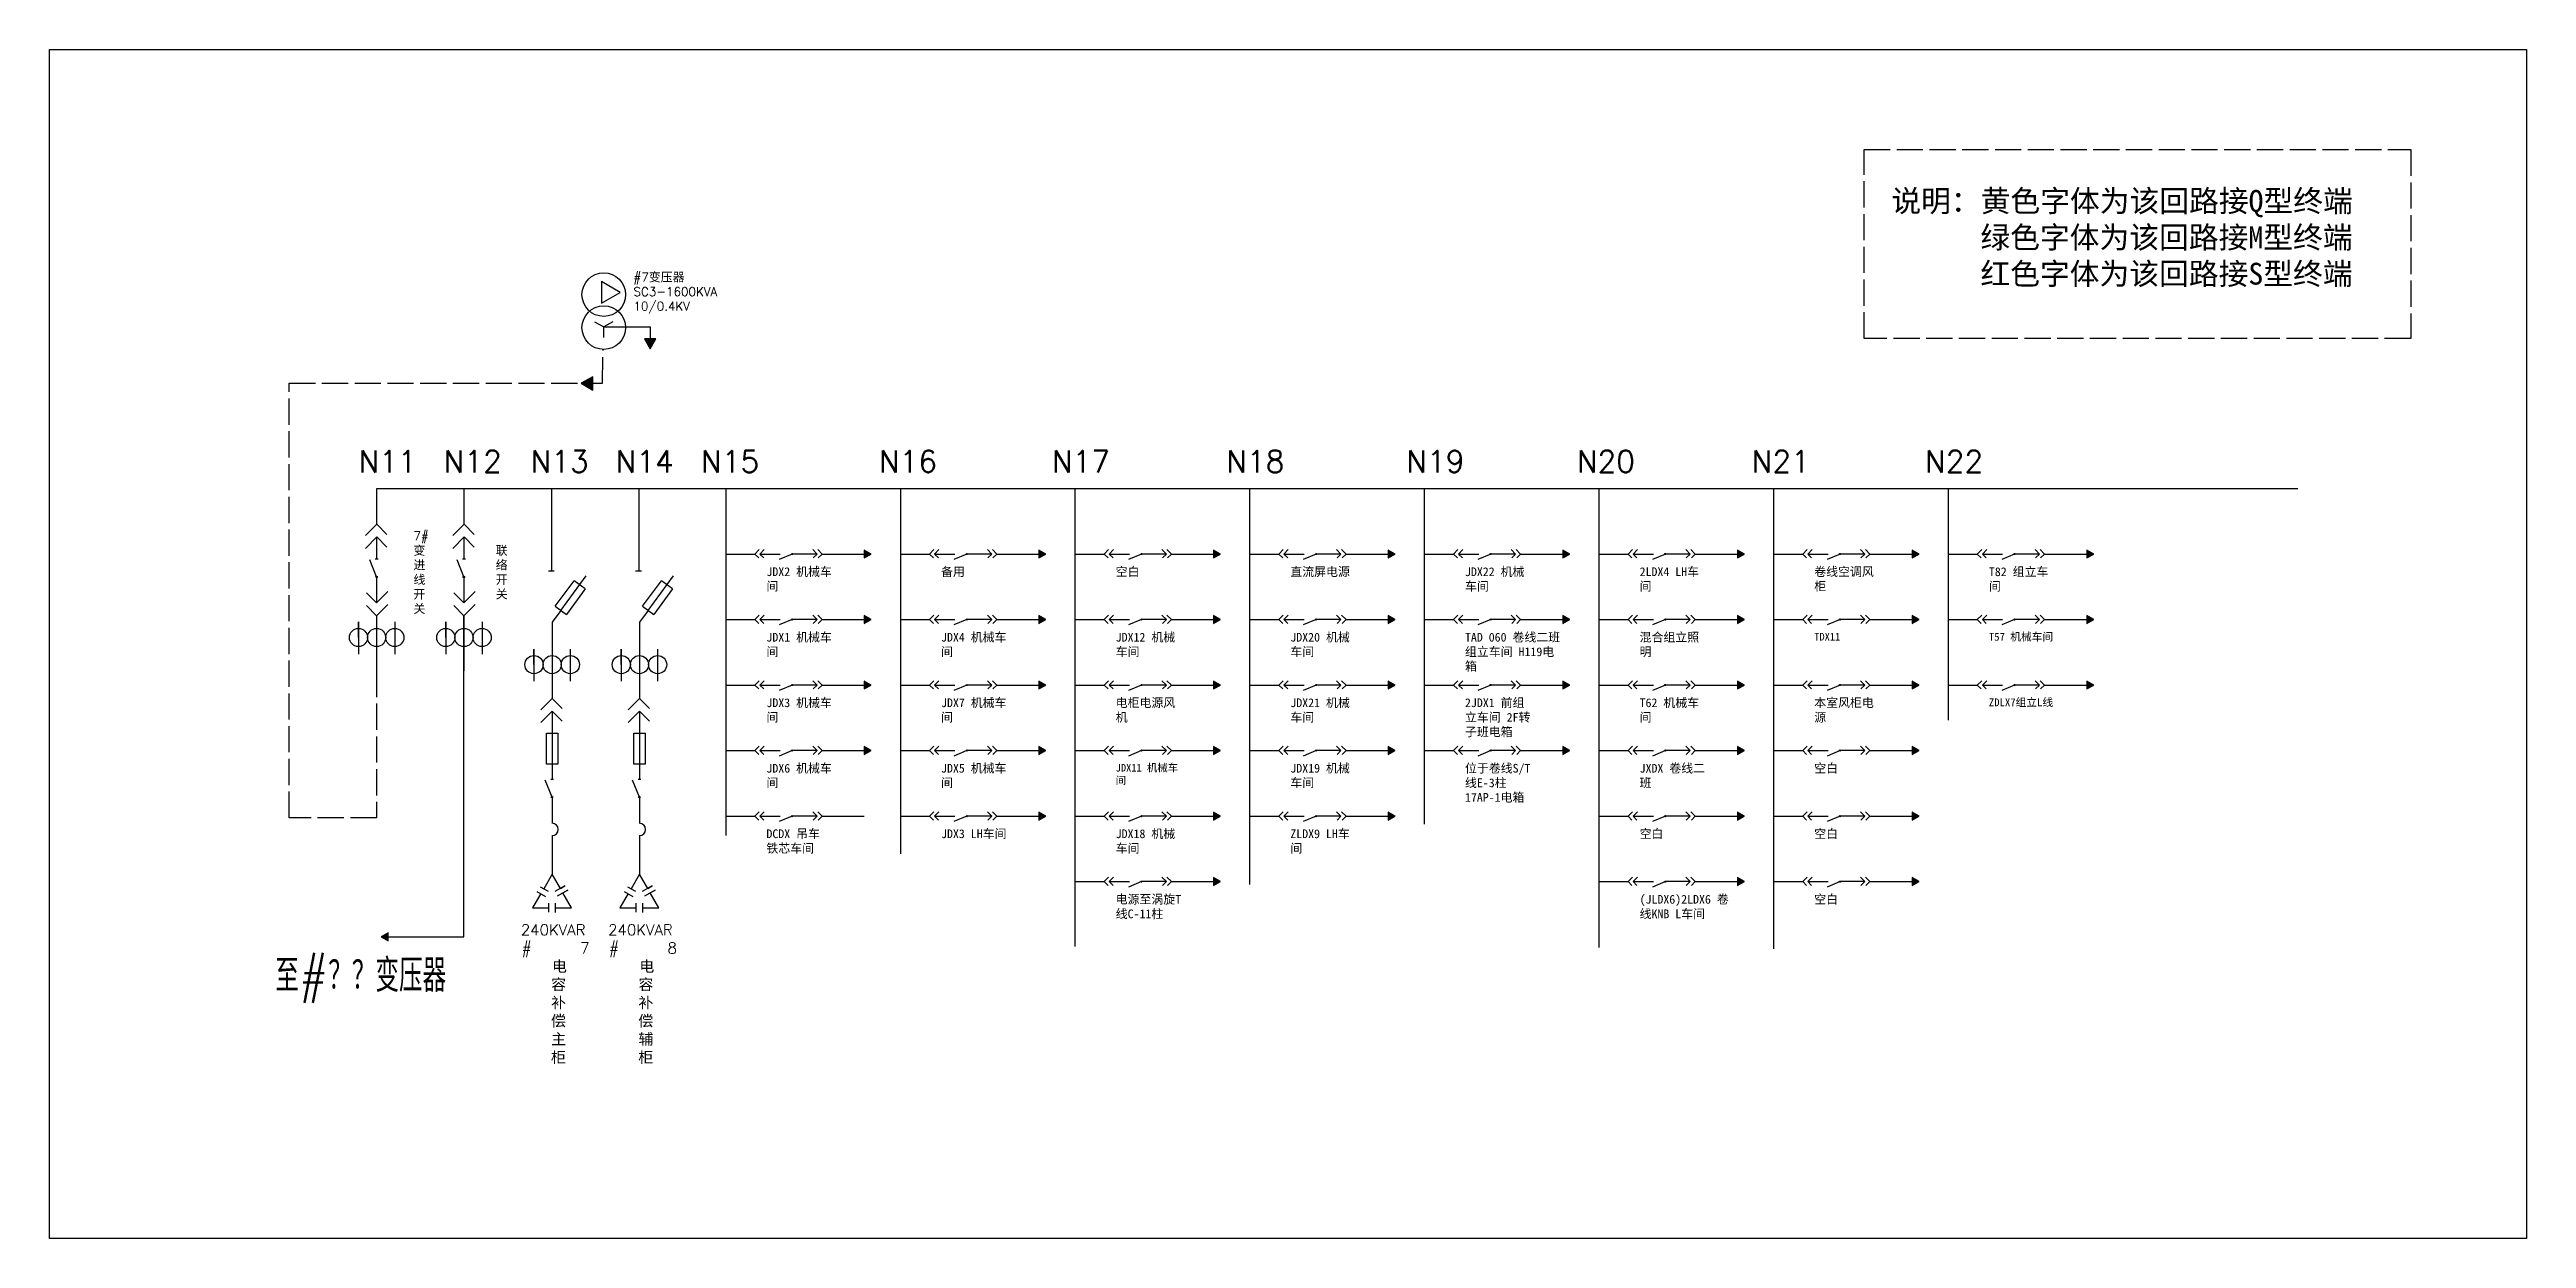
# Model space of a CAD drawing. Header units: millimetres. Extents: x 1082 to 2216, y 570 to 1114.
import ezdxf

# ---------------------------------------------------------------- set-up
doc = ezdxf.new("R2010")
doc.units = ezdxf.units.MM
doc.linetypes.add('ACAD_ISO02W100', pattern=[15, 12, -3])
doc.layers.add('图层1', color=7, linetype='ACAD_ISO02W100')
doc.styles.get("Standard").update_dxf_attribs({"font": 'txt', "bigfont": 'gbcbig.shx'})

# ---------------------------------------------------------------- blocks, each defined once
blk = doc.blocks.new('111')
for p, q in [((896.2, 1426.6), (896.2, 1443.7)), ((896.2, 1443.7), (896.2, 1408.2)), ((936.2, 1443.7), (936.2, 1408.2))]:
    blk.add_line(p, q)
for centre in [(896.2, 1426.6), (916.2, 1426.6), (936.2, 1426.6)]:
    blk.add_circle(centre, 10)

msp = doc.modelspace()

# ---------------------------------------------------------------- hatches: boundary and pattern name
h = msp.add_hatch(color=256)
h.dxf.hatch_style = 1
h.paths.add_polyline_path([(1354.4, 981.9), (1357, 977.4), (1359.6, 981.9)])
h = msp.add_hatch(color=256)
h.dxf.hatch_style = 1
h.paths.add_polyline_path([(1455, 885.2), (1455, 881.6), (1458.2, 883.4)])
h = msp.add_hatch(color=256)
h.dxf.hatch_style = 1
h.paths.add_polyline_path([(1535, 885.2), (1535, 881.6), (1538.2, 883.4)])
h = msp.add_hatch(color=256)
h.dxf.hatch_style = 1
h.paths.add_polyline_path([(1615, 885.2), (1615, 881.6), (1618.2, 883.4)])
h = msp.add_hatch(color=256)
h.dxf.hatch_style = 1
h.paths.add_polyline_path([(1695, 885.2), (1695, 881.6), (1698.2, 883.4)])
h = msp.add_hatch(color=256)
h.dxf.hatch_style = 1
h.paths.add_polyline_path([(1775, 885.2), (1775, 881.6), (1778.2, 883.4)])
h = msp.add_hatch(color=256)
h.dxf.hatch_style = 1
h.paths.add_polyline_path([(1855, 885.2), (1855, 881.6), (1858.2, 883.4)])
h = msp.add_hatch(color=256)
h.dxf.hatch_style = 1
h.paths.add_polyline_path([(1935, 885.2), (1935, 881.6), (1938.2, 883.4)])
h = msp.add_hatch(color=256)
h.dxf.hatch_style = 1
h.paths.add_polyline_path([(2015, 885.2), (2015, 881.6), (2018.2, 883.4)])
h = msp.add_hatch(color=256)
h.dxf.hatch_style = 1
h.paths.add_polyline_path([(1455, 855.2), (1455, 851.6), (1458.2, 853.4)])
h = msp.add_hatch(color=256)
h.dxf.hatch_style = 1
h.paths.add_polyline_path([(1535, 855.2), (1535, 851.6), (1538.2, 853.4)])
h = msp.add_hatch(color=256)
h.dxf.hatch_style = 1
h.paths.add_polyline_path([(1615, 855.2), (1615, 851.6), (1618.2, 853.4)])
h = msp.add_hatch(color=256)
h.dxf.hatch_style = 1
h.paths.add_polyline_path([(1695, 855.2), (1695, 851.6), (1698.2, 853.4)])
h = msp.add_hatch(color=256)
h.dxf.hatch_style = 1
h.paths.add_polyline_path([(1775, 855.2), (1775, 851.6), (1778.2, 853.4)])
h = msp.add_hatch(color=256)
h.dxf.hatch_style = 1
h.paths.add_polyline_path([(1855, 855.2), (1855, 851.6), (1858.2, 853.4)])
h = msp.add_hatch(color=256)
h.dxf.hatch_style = 1
h.paths.add_polyline_path([(1935, 855.2), (1935, 851.6), (1938.2, 853.4)])
h = msp.add_hatch(color=256)
h.dxf.hatch_style = 1
h.paths.add_polyline_path([(2015, 855.2), (2015, 851.6), (2018.2, 853.4)])
h = msp.add_hatch(color=256)
h.dxf.hatch_style = 1
h.paths.add_polyline_path([(1455, 825.2), (1455, 821.6), (1458.2, 823.4)])
h = msp.add_hatch(color=256)
h.dxf.hatch_style = 1
h.paths.add_polyline_path([(1535, 825.2), (1535, 821.6), (1538.2, 823.4)])
h = msp.add_hatch(color=256)
h.dxf.hatch_style = 1
h.paths.add_polyline_path([(1615, 825.2), (1615, 821.6), (1618.2, 823.4)])
h = msp.add_hatch(color=256)
h.dxf.hatch_style = 1
h.paths.add_polyline_path([(1695, 825.2), (1695, 821.6), (1698.2, 823.4)])
h = msp.add_hatch(color=256)
h.dxf.hatch_style = 1
h.paths.add_polyline_path([(1775, 825.2), (1775, 821.6), (1778.2, 823.4)])
h = msp.add_hatch(color=256)
h.dxf.hatch_style = 1
h.paths.add_polyline_path([(1855, 825.2), (1855, 821.6), (1858.2, 823.4)])
h = msp.add_hatch(color=256)
h.dxf.hatch_style = 1
h.paths.add_polyline_path([(1935, 825.2), (1935, 821.6), (1938.2, 823.4)])
h = msp.add_hatch(color=256)
h.dxf.hatch_style = 1
h.paths.add_polyline_path([(2015, 825.2), (2015, 821.6), (2018.2, 823.4)])
h = msp.add_hatch(color=256)
h.dxf.hatch_style = 1
h.paths.add_polyline_path([(1455, 795.2), (1455, 791.6), (1458.2, 793.4)])
h = msp.add_hatch(color=256)
h.dxf.hatch_style = 1
h.paths.add_polyline_path([(1535, 795.2), (1535, 791.6), (1538.2, 793.4)])
h = msp.add_hatch(color=256)
h.dxf.hatch_style = 1
h.paths.add_polyline_path([(1615, 795.2), (1615, 791.6), (1618.2, 793.4)])
h = msp.add_hatch(color=256)
h.dxf.hatch_style = 1
h.paths.add_polyline_path([(1695, 795.2), (1695, 791.6), (1698.2, 793.4)])
h = msp.add_hatch(color=256)
h.dxf.hatch_style = 1
h.paths.add_polyline_path([(1775, 795.2), (1775, 791.6), (1778.2, 793.4)])
h = msp.add_hatch(color=256)
h.dxf.hatch_style = 1
h.paths.add_polyline_path([(1855, 795.2), (1855, 791.6), (1858.2, 793.4)])
h = msp.add_hatch(color=256)
h.dxf.hatch_style = 1
h.paths.add_polyline_path([(1935, 795.2), (1935, 791.6), (1938.2, 793.4)])
h = msp.add_hatch(color=256)
h.dxf.hatch_style = 1
h.paths.add_polyline_path([(1535, 765.2), (1535, 761.6), (1538.2, 763.4)])
h = msp.add_hatch(color=256)
h.dxf.hatch_style = 1
h.paths.add_polyline_path([(1615, 765.2), (1615, 761.6), (1618.2, 763.4)])
h = msp.add_hatch(color=256)
h.dxf.hatch_style = 1
h.paths.add_polyline_path([(1695, 765.2), (1695, 761.6), (1698.2, 763.4)])
h = msp.add_hatch(color=256)
h.dxf.hatch_style = 1
h.paths.add_polyline_path([(1855, 765.2), (1855, 761.6), (1858.2, 763.4)])
h = msp.add_hatch(color=256)
h.dxf.hatch_style = 1
h.paths.add_polyline_path([(1935, 765.2), (1935, 761.6), (1938.2, 763.4)])
h = msp.add_hatch(color=256)
h.dxf.hatch_style = 1
h.paths.add_polyline_path([(1615, 735.2), (1615, 731.6), (1618.2, 733.4)])
h = msp.add_hatch(color=256)
h.dxf.hatch_style = 1
h.paths.add_polyline_path([(1855, 735.2), (1855, 731.6), (1858.2, 733.4)])
h = msp.add_hatch(color=256)
h.dxf.hatch_style = 1
h.paths.add_polyline_path([(1935, 735.2), (1935, 731.6), (1938.2, 733.4)])
h = msp.add_hatch(color=256)
h.dxf.hatch_style = 1
h.paths.add_polyline_path([(1236.9, 710), (1233.7, 708.1), (1236.9, 706.3)])
at = {"layer": '图层1'}
h = msp.add_hatch(color=256, dxfattribs=at)
h.dxf.hatch_style = 1
h.paths.add_polyline_path([(1330.7, 964.6), (1325.4, 961.6), (1330.7, 961.6)])
h.paths.add_polyline_path([(1330.7, 961.6), (1325.4, 961.6), (1330.7, 958.5)])

# ---------------------------------------------------------------- linework, layer by layer
for p, q in [((1331.4, 989.8), (1335.7, 987.4)), ((1339.9, 989.8), (1335.7, 987.4)), ((1335.7, 982.5), (1335.7, 987.4)), ((1335.7, 987.4), (1357, 987.4)), ((1357, 987.4), (1357, 981.9)), ((1231.7, 897.1), (1231.7, 913.4)), ((1231.7, 913.4), (2111.7, 913.4)), ((1271.7, 897.1), (1271.7, 913.4)), ((1311.7, 913.4), (1311.7, 875.7)), ((1351.7, 913.4), (1351.7, 875.7)), ((1391.7, 754.5), (1391.7, 913.4)), ((1471.7, 746.1), (1471.7, 913.4)), ((1551.7, 703.7), (1551.7, 913.4)), ((1631.7, 732), (1631.7, 913.4)), ((1711.7, 759.7), (1711.7, 913.4)), ((1791.7, 703.2), (1791.7, 913.4)), ((1871.7, 702.6), (1871.7, 913.4)), ((1951.7, 807.3), (1951.7, 913.4)), ((1231.7, 881.2), (1231.7, 891.2)), ((1271.7, 881.2), (1271.7, 891.2)), ((1231.6, 872.9), (1228.5, 880.7)), ((1231, 881.2), (1232.3, 881.2)), ((1271.6, 872.9), (1268.5, 880.7)), ((1271, 881.2), (1272.3, 881.2)), ((1310.3, 875.7), (1313, 875.7)), ((1350.3, 875.7), (1353, 875.7)), ((1391.7, 883.4), (1404.9, 883.4)), ((1407.2, 883.4), (1416.5, 883.4)), ((1422, 883.4), (1416.1, 880.9)), ((1433.4, 883.4), (1422, 883.4)), ((1435.7, 883.4), (1455, 883.4)), ((1471.7, 883.4), (1484.9, 883.4)), ((1487.2, 883.4), (1496.5, 883.4)), ((1502, 883.4), (1496.1, 880.9)), ((1513.4, 883.4), (1502, 883.4)), ((1515.7, 883.4), (1535, 883.4)), ((1551.7, 883.4), (1564.9, 883.4)), ((1567.2, 883.4), (1576.5, 883.4)), ((1582, 883.4), (1576.1, 880.9)), ((1593.4, 883.4), (1582, 883.4)), ((1595.7, 883.4), (1615, 883.4)), ((1631.7, 883.4), (1644.9, 883.4)), ((1647.2, 883.4), (1656.5, 883.4)), ((1662, 883.4), (1656.1, 880.9)), ((1673.4, 883.4), (1662, 883.4)), ((1675.7, 883.4), (1695, 883.4)), ((1711.7, 883.4), (1724.9, 883.4)), ((1727.2, 883.4), (1736.5, 883.4)), ((1742, 883.4), (1736.1, 880.9)), ((1753.4, 883.4), (1742, 883.4)), ((1755.7, 883.4), (1775, 883.4)), ((1791.7, 883.4), (1804.9, 883.4)), ((1807.2, 883.4), (1816.5, 883.4)), ((1822, 883.4), (1816.1, 880.9)), ((1833.4, 883.4), (1822, 883.4)), ((1835.7, 883.4), (1855, 883.4)), ((1871.7, 883.4), (1884.9, 883.4)), ((1887.2, 883.4), (1896.5, 883.4)), ((1902, 883.4), (1896.1, 880.9)), ((1913.4, 883.4), (1902, 883.4)), ((1915.7, 883.4), (1935, 883.4)), ((1951.7, 883.4), (1964.9, 883.4)), ((1967.2, 883.4), (1976.5, 883.4)), ((1982, 883.4), (1976.1, 880.9)), ((1993.4, 883.4), (1982, 883.4)), ((1995.7, 883.4), (2015, 883.4)), ((1231.6, 872.9), (1231.6, 861)), ((1271.6, 872.9), (1271.6, 861)), ((1313.5, 859.5), (1322.1, 871.1)), ((1316, 857.6), (1327.7, 873.4)), ((1327.2, 867.4), (1318.6, 855.7)), ((1327.2, 867.4), (1322.1, 871.1)), ((1353.5, 859.5), (1362.1, 871.1)), ((1356, 857.6), (1367.7, 873.4)), ((1367.2, 867.4), (1358.6, 855.7)), ((1367.2, 867.4), (1362.1, 871.1)), ((1231.6, 855.1), (1231.6, 829.9)), ((1271.6, 855.1), (1271.6, 829.9)), ((1271.6, 708.1), (1271.6, 855.1)), ((1316, 857.6), (1312, 852.2)), ((1312, 852.2), (1312, 817.3)), ((1313.5, 859.5), (1318.6, 855.7)), ((1356, 857.6), (1352, 852.2)), ((1352, 852.2), (1352, 817.3)), ((1353.5, 859.5), (1358.6, 855.7)), ((1391.7, 853.4), (1404.9, 853.4)), ((1407.2, 853.4), (1416.5, 853.4)), ((1422, 853.4), (1416.1, 850.9)), ((1433.4, 853.4), (1422, 853.4)), ((1435.7, 853.4), (1455, 853.4)), ((1471.7, 853.4), (1484.9, 853.4)), ((1487.2, 853.4), (1496.5, 853.4)), ((1502, 853.4), (1496.1, 850.9)), ((1513.4, 853.4), (1502, 853.4)), ((1515.7, 853.4), (1535, 853.4)), ((1551.7, 853.4), (1564.9, 853.4)), ((1567.2, 853.4), (1576.5, 853.4)), ((1582, 853.4), (1576.1, 850.9)), ((1593.4, 853.4), (1582, 853.4)), ((1595.7, 853.4), (1615, 853.4)), ((1631.7, 853.4), (1644.9, 853.4)), ((1647.2, 853.4), (1656.5, 853.4)), ((1662, 853.4), (1656.1, 850.9)), ((1673.4, 853.4), (1662, 853.4)), ((1675.7, 853.4), (1695, 853.4)), ((1711.7, 853.4), (1724.9, 853.4)), ((1727.2, 853.4), (1736.5, 853.4)), ((1742, 853.4), (1736.1, 850.9)), ((1753.4, 853.4), (1742, 853.4)), ((1755.7, 853.4), (1775, 853.4)), ((1791.7, 853.4), (1804.9, 853.4)), ((1807.2, 853.4), (1816.5, 853.4)), ((1822, 853.4), (1816.1, 850.9)), ((1833.4, 853.4), (1822, 853.4)), ((1835.7, 853.4), (1855, 853.4)), ((1871.7, 853.4), (1884.9, 853.4)), ((1887.2, 853.4), (1896.5, 853.4)), ((1902, 853.4), (1896.1, 850.9)), ((1913.4, 853.4), (1902, 853.4)), ((1915.7, 853.4), (1935, 853.4)), ((1951.7, 853.4), (1964.9, 853.4)), ((1967.2, 853.4), (1976.5, 853.4)), ((1982, 853.4), (1976.1, 850.9)), ((1993.4, 853.4), (1982, 853.4)), ((1995.7, 853.4), (2015, 853.4)), ((1391.7, 823.4), (1404.9, 823.4)), ((1407.2, 823.4), (1416.5, 823.4)), ((1422, 823.4), (1416.1, 820.9)), ((1433.4, 823.4), (1422, 823.4)), ((1435.7, 823.4), (1455, 823.4)), ((1471.7, 823.4), (1484.9, 823.4)), ((1487.2, 823.4), (1496.5, 823.4)), ((1502, 823.4), (1496.1, 820.9)), ((1513.4, 823.4), (1502, 823.4)), ((1515.7, 823.4), (1535, 823.4)), ((1551.7, 823.4), (1564.9, 823.4)), ((1567.2, 823.4), (1576.5, 823.4)), ((1582, 823.4), (1576.1, 820.9)), ((1593.4, 823.4), (1582, 823.4)), ((1595.7, 823.4), (1615, 823.4)), ((1631.7, 823.4), (1644.9, 823.4)), ((1647.2, 823.4), (1656.5, 823.4)), ((1662, 823.4), (1656.1, 820.9)), ((1673.4, 823.4), (1662, 823.4)), ((1675.7, 823.4), (1695, 823.4)), ((1711.7, 823.4), (1724.9, 823.4)), ((1727.2, 823.4), (1736.5, 823.4)), ((1742, 823.4), (1736.1, 820.9)), ((1753.4, 823.4), (1742, 823.4)), ((1755.7, 823.4), (1775, 823.4)), ((1791.7, 823.4), (1804.9, 823.4)), ((1807.2, 823.4), (1816.5, 823.4)), ((1822, 823.4), (1816.1, 820.9)), ((1833.4, 823.4), (1822, 823.4)), ((1835.7, 823.4), (1855, 823.4)), ((1871.7, 823.4), (1884.9, 823.4)), ((1887.2, 823.4), (1896.5, 823.4)), ((1902, 823.4), (1896.1, 820.9)), ((1913.4, 823.4), (1902, 823.4)), ((1915.7, 823.4), (1935, 823.4)), ((1951.7, 823.4), (1964.9, 823.4)), ((1967.2, 823.4), (1976.5, 823.4)), ((1982, 823.4), (1976.1, 820.9)), ((1993.4, 823.4), (1982, 823.4)), ((1995.7, 823.4), (2015, 823.4)), ((1312, 811.4), (1312, 780.3)), ((1352, 811.4), (1352, 780.3)), ((1309.4, 801.4), (1314.6, 801.4)), ((1309.4, 787.1), (1309.4, 801.4)), ((1314.6, 801.4), (1314.6, 787.1)), ((1349.4, 801.4), (1354.6, 801.4)), ((1349.4, 787.1), (1349.4, 801.4)), ((1354.6, 801.4), (1354.6, 787.1)), ((1314.6, 787.1), (1309.4, 787.1)), ((1354.6, 787.1), (1349.4, 787.1)), ((1391.7, 793.4), (1404.9, 793.4)), ((1407.2, 793.4), (1416.5, 793.4)), ((1422, 793.4), (1416.1, 790.9)), ((1433.4, 793.4), (1422, 793.4)), ((1435.7, 793.4), (1455, 793.4)), ((1471.7, 793.4), (1484.9, 793.4)), ((1487.2, 793.4), (1496.5, 793.4)), ((1502, 793.4), (1496.1, 790.9)), ((1513.4, 793.4), (1502, 793.4)), ((1515.7, 793.4), (1535, 793.4)), ((1551.7, 793.4), (1564.9, 793.4)), ((1567.2, 793.4), (1576.5, 793.4)), ((1582, 793.4), (1576.1, 790.9)), ((1593.4, 793.4), (1582, 793.4)), ((1595.7, 793.4), (1615, 793.4)), ((1631.7, 793.4), (1644.9, 793.4)), ((1647.2, 793.4), (1656.5, 793.4)), ((1662, 793.4), (1656.1, 790.9)), ((1673.4, 793.4), (1662, 793.4)), ((1675.7, 793.4), (1695, 793.4)), ((1711.7, 793.4), (1724.9, 793.4)), ((1727.2, 793.4), (1736.5, 793.4)), ((1742, 793.4), (1736.1, 790.9)), ((1753.4, 793.4), (1742, 793.4)), ((1755.7, 793.4), (1775, 793.4)), ((1791.7, 793.4), (1804.9, 793.4)), ((1807.2, 793.4), (1816.5, 793.4)), ((1822, 793.4), (1816.1, 790.9)), ((1833.4, 793.4), (1822, 793.4)), ((1835.7, 793.4), (1855, 793.4)), ((1871.7, 793.4), (1884.9, 793.4)), ((1887.2, 793.4), (1896.5, 793.4)), ((1902, 793.4), (1896.1, 790.9)), ((1913.4, 793.4), (1902, 793.4)), ((1915.7, 793.4), (1935, 793.4)), ((1312, 772.1), (1308.8, 779.9)), ((1311.4, 780.3), (1312.7, 780.3)), ((1312, 772.1), (1312, 760.2)), ((1352, 772.1), (1348.8, 779.9)), ((1351.4, 780.3), (1352.7, 780.3)), ((1352, 772.1), (1352, 760.2)), ((1391.7, 763.4), (1404.9, 763.4)), ((1407.2, 763.4), (1416.5, 763.4)), ((1422, 763.4), (1416.1, 760.9)), ((1433.4, 763.4), (1422, 763.4)), ((1435.7, 763.4), (1455, 763.4)), ((1471.7, 763.4), (1484.9, 763.4)), ((1487.2, 763.4), (1496.5, 763.4)), ((1502, 763.4), (1496.1, 760.9)), ((1513.4, 763.4), (1502, 763.4)), ((1515.7, 763.4), (1535, 763.4)), ((1551.7, 763.4), (1564.9, 763.4)), ((1567.2, 763.4), (1576.5, 763.4)), ((1582, 763.4), (1576.1, 760.9)), ((1593.4, 763.4), (1582, 763.4)), ((1595.7, 763.4), (1615, 763.4)), ((1631.7, 763.4), (1644.9, 763.4)), ((1647.2, 763.4), (1656.5, 763.4)), ((1662, 763.4), (1656.1, 760.9)), ((1673.4, 763.4), (1662, 763.4)), ((1675.7, 763.4), (1695, 763.4)), ((1791.7, 763.4), (1804.9, 763.4)), ((1807.2, 763.4), (1816.5, 763.4)), ((1822, 763.4), (1816.1, 760.9)), ((1833.4, 763.4), (1822, 763.4)), ((1835.7, 763.4), (1855, 763.4)), ((1871.7, 763.4), (1884.9, 763.4)), ((1887.2, 763.4), (1896.5, 763.4)), ((1902, 763.4), (1896.1, 760.9)), ((1913.4, 763.4), (1902, 763.4)), ((1915.7, 763.4), (1935, 763.4)), ((1312, 754.5), (1312, 736.8)), ((1352, 754.5), (1352, 736.8)), ((1305.1, 728.9), (1309, 726.6)), ((1306.6, 731), (1310.2, 729)), ((1317.9, 731.5), (1313.3, 728.9)), ((1319.2, 729.5), (1314.4, 726.7)), ((1315.8, 730.3), (1317.9, 731.5)), ((1317, 728.2), (1319.2, 729.5)), ((1345.1, 728.9), (1349, 726.6)), ((1346.6, 731), (1350.2, 729)), ((1357.9, 731.5), (1353.3, 728.9)), ((1359.2, 729.5), (1354.4, 726.7)), ((1355.8, 730.3), (1357.9, 731.5)), ((1357, 728.2), (1359.2, 729.5)), ((1551.7, 733.4), (1564.9, 733.4)), ((1567.2, 733.4), (1576.5, 733.4)), ((1582, 733.4), (1576.1, 730.9)), ((1593.4, 733.4), (1582, 733.4)), ((1595.7, 733.4), (1615, 733.4)), ((1791.7, 733.4), (1804.9, 733.4)), ((1807.2, 733.4), (1816.5, 733.4)), ((1822, 733.4), (1816.1, 730.9)), ((1833.4, 733.4), (1822, 733.4)), ((1835.7, 733.4), (1855, 733.4)), ((1871.7, 733.4), (1884.9, 733.4)), ((1887.2, 733.4), (1896.5, 733.4)), ((1902, 733.4), (1896.1, 730.9)), ((1913.4, 733.4), (1902, 733.4)), ((1915.7, 733.4), (1935, 733.4)), ((1310.4, 723.5), (1310.4, 719.4)), ((1313.4, 723.5), (1313.4, 719.3)), ((1350.4, 723.5), (1350.4, 719.4)), ((1353.4, 723.5), (1353.4, 719.3)), ((1236.9, 708.1), (1271.6, 708.1))]:
    msp.add_line(p, q)
at = {"color": 3}
msp.add_lwpolyline([(1081.8, 1114.4), (2216.5, 1114.4), (2216.5, 570), (1081.8, 570)], close=True, dxfattribs=at)
at = {"color": 6, "linetype": 'ACAD_ISO02W100'}
msp.add_lwpolyline([(1913, 1068.6), (2163.5, 1068.6), (2163.5, 982.1), (1913, 982.1)], close=True, dxfattribs=at)
for points in [[(1343.2, 1003.2), (1334.7, 1008.2), (1334.7, 998.3)], [(1357, 977.4), (1359.6, 981.9), (1354.4, 981.9)], [(1458.2, 883.4), (1455, 885.2), (1455, 881.6)], [(1538.2, 883.4), (1535, 885.2), (1535, 881.6)], [(1618.2, 883.4), (1615, 885.2), (1615, 881.6)], [(1698.2, 883.4), (1695, 885.2), (1695, 881.6)], [(1778.2, 883.4), (1775, 885.2), (1775, 881.6)], [(1858.2, 883.4), (1855, 885.2), (1855, 881.6)], [(1938.2, 883.4), (1935, 885.2), (1935, 881.6)], [(2018.2, 883.4), (2015, 885.2), (2015, 881.6)], [(1458.2, 853.4), (1455, 855.2), (1455, 851.6)], [(1538.2, 853.4), (1535, 855.2), (1535, 851.6)], [(1618.2, 853.4), (1615, 855.2), (1615, 851.6)], [(1698.2, 853.4), (1695, 855.2), (1695, 851.6)], [(1778.2, 853.4), (1775, 855.2), (1775, 851.6)], [(1858.2, 853.4), (1855, 855.2), (1855, 851.6)], [(1938.2, 853.4), (1935, 855.2), (1935, 851.6)], [(2018.2, 853.4), (2015, 855.2), (2015, 851.6)], [(1458.2, 823.4), (1455, 825.2), (1455, 821.6)], [(1538.2, 823.4), (1535, 825.2), (1535, 821.6)], [(1618.2, 823.4), (1615, 825.2), (1615, 821.6)], [(1698.2, 823.4), (1695, 825.2), (1695, 821.6)], [(1778.2, 823.4), (1775, 825.2), (1775, 821.6)], [(1858.2, 823.4), (1855, 825.2), (1855, 821.6)], [(1938.2, 823.4), (1935, 825.2), (1935, 821.6)], [(2018.2, 823.4), (2015, 825.2), (2015, 821.6)], [(1458.2, 793.4), (1455, 795.2), (1455, 791.6)], [(1538.2, 793.4), (1535, 795.2), (1535, 791.6)], [(1618.2, 793.4), (1615, 795.2), (1615, 791.6)], [(1698.2, 793.4), (1695, 795.2), (1695, 791.6)], [(1778.2, 793.4), (1775, 795.2), (1775, 791.6)], [(1858.2, 793.4), (1855, 795.2), (1855, 791.6)], [(1938.2, 793.4), (1935, 795.2), (1935, 791.6)], [(1538.2, 763.4), (1535, 765.2), (1535, 761.6)], [(1618.2, 763.4), (1615, 765.2), (1615, 761.6)], [(1698.2, 763.4), (1695, 765.2), (1695, 761.6)], [(1858.2, 763.4), (1855, 765.2), (1855, 761.6)], [(1938.2, 763.4), (1935, 765.2), (1935, 761.6)], [(1618.2, 733.4), (1615, 735.2), (1615, 731.6)], [(1858.2, 733.4), (1855, 735.2), (1855, 731.6)], [(1938.2, 733.4), (1935, 735.2), (1935, 731.6)], [(1233.7, 708.1), (1236.9, 706.3), (1236.9, 710)]]:
    msp.add_lwpolyline(points, close=True)
for points in [[(1236.3, 892.4), (1231.7, 897.1), (1226.5, 891.9)], [(1276.3, 892.4), (1271.7, 897.1), (1266.5, 891.9)], [(1231.7, 891.2), (1226.5, 886)], [(1236.3, 886.6), (1231.7, 891.2)], [(1271.7, 891.2), (1266.5, 886)], [(1276.3, 886.6), (1271.7, 891.2)], [(1406.9, 885.4), (1404.9, 883.4), (1406.7, 881.6)], [(1409.2, 885.4), (1407.2, 883.4), (1409, 881.6)], [(1433.4, 883.4), (1431.4, 885.4)], [(1433.9, 881.6), (1435.7, 883.4), (1433.7, 885.4)], [(1486.9, 885.4), (1484.9, 883.4), (1486.7, 881.6)], [(1489.2, 885.4), (1487.2, 883.4), (1489, 881.6)], [(1513.4, 883.4), (1511.4, 885.4)], [(1513.9, 881.6), (1515.7, 883.4), (1513.7, 885.4)], [(1566.9, 885.4), (1564.9, 883.4), (1566.7, 881.6)], [(1569.2, 885.4), (1567.2, 883.4), (1569, 881.6)], [(1593.4, 883.4), (1591.4, 885.4)], [(1593.9, 881.6), (1595.7, 883.4), (1593.7, 885.4)], [(1646.9, 885.4), (1644.9, 883.4), (1646.7, 881.6)], [(1649.2, 885.4), (1647.2, 883.4), (1649, 881.6)], [(1673.4, 883.4), (1671.4, 885.4)], [(1673.9, 881.6), (1675.7, 883.4), (1673.7, 885.4)], [(1726.9, 885.4), (1724.9, 883.4), (1726.7, 881.6)], [(1729.2, 885.4), (1727.2, 883.4), (1729, 881.6)], [(1753.4, 883.4), (1751.4, 885.4)], [(1753.9, 881.6), (1755.7, 883.4), (1753.7, 885.4)], [(1806.9, 885.4), (1804.9, 883.4), (1806.7, 881.6)], [(1809.2, 885.4), (1807.2, 883.4), (1809, 881.6)], [(1833.4, 883.4), (1831.4, 885.4)], [(1833.9, 881.6), (1835.7, 883.4), (1833.7, 885.4)], [(1886.9, 885.4), (1884.9, 883.4), (1886.7, 881.6)], [(1889.2, 885.4), (1887.2, 883.4), (1889, 881.6)], [(1913.4, 883.4), (1911.4, 885.4)], [(1913.9, 881.6), (1915.7, 883.4), (1913.7, 885.4)], [(1966.9, 885.4), (1964.9, 883.4), (1966.7, 881.6)], [(1969.2, 885.4), (1967.2, 883.4), (1969, 881.6)], [(1993.4, 883.4), (1991.4, 885.4)], [(1993.9, 881.6), (1995.7, 883.4), (1993.7, 885.4)], [(1431.6, 881.6), (1433.4, 883.4)], [(1511.6, 881.6), (1513.4, 883.4)], [(1591.6, 881.6), (1593.4, 883.4)], [(1671.6, 881.6), (1673.4, 883.4)], [(1751.6, 881.6), (1753.4, 883.4)], [(1831.6, 881.6), (1833.4, 883.4)], [(1911.6, 881.6), (1913.4, 883.4)], [(1991.6, 881.6), (1993.4, 883.4)], [(1227, 865.6), (1231.6, 861)], [(1231.6, 861), (1236.8, 866.2)], [(1267, 865.6), (1271.6, 861)], [(1271.6, 861), (1276.8, 866.2)], [(1227, 859.8), (1231.6, 855.1), (1236.8, 860.3)], [(1267, 859.8), (1271.6, 855.1), (1276.8, 860.3)], [(1406.9, 855.4), (1404.9, 853.4), (1406.7, 851.6)], [(1409.2, 855.4), (1407.2, 853.4), (1409, 851.6)], [(1433.4, 853.4), (1431.4, 855.4)], [(1431.6, 851.6), (1433.4, 853.4)], [(1433.9, 851.6), (1435.7, 853.4), (1433.7, 855.4)], [(1486.9, 855.4), (1484.9, 853.4), (1486.7, 851.6)], [(1489.2, 855.4), (1487.2, 853.4), (1489, 851.6)], [(1513.4, 853.4), (1511.4, 855.4)], [(1511.6, 851.6), (1513.4, 853.4)], [(1513.9, 851.6), (1515.7, 853.4), (1513.7, 855.4)], [(1566.9, 855.4), (1564.9, 853.4), (1566.7, 851.6)], [(1569.2, 855.4), (1567.2, 853.4), (1569, 851.6)], [(1593.4, 853.4), (1591.4, 855.4)], [(1591.6, 851.6), (1593.4, 853.4)], [(1593.9, 851.6), (1595.7, 853.4), (1593.7, 855.4)], [(1646.9, 855.4), (1644.9, 853.4), (1646.7, 851.6)], [(1649.2, 855.4), (1647.2, 853.4), (1649, 851.6)], [(1673.4, 853.4), (1671.4, 855.4)], [(1671.6, 851.6), (1673.4, 853.4)], [(1673.9, 851.6), (1675.7, 853.4), (1673.7, 855.4)], [(1726.9, 855.4), (1724.9, 853.4), (1726.7, 851.6)], [(1729.2, 855.4), (1727.2, 853.4), (1729, 851.6)], [(1753.4, 853.4), (1751.4, 855.4)], [(1751.6, 851.6), (1753.4, 853.4)], [(1753.9, 851.6), (1755.7, 853.4), (1753.7, 855.4)], [(1806.9, 855.4), (1804.9, 853.4), (1806.7, 851.6)], [(1809.2, 855.4), (1807.2, 853.4), (1809, 851.6)], [(1833.4, 853.4), (1831.4, 855.4)], [(1831.6, 851.6), (1833.4, 853.4)], [(1833.9, 851.6), (1835.7, 853.4), (1833.7, 855.4)], [(1886.9, 855.4), (1884.9, 853.4), (1886.7, 851.6)], [(1889.2, 855.4), (1887.2, 853.4), (1889, 851.6)], [(1913.4, 853.4), (1911.4, 855.4)], [(1911.6, 851.6), (1913.4, 853.4)], [(1913.9, 851.6), (1915.7, 853.4), (1913.7, 855.4)], [(1966.9, 855.4), (1964.9, 853.4), (1966.7, 851.6)], [(1969.2, 855.4), (1967.2, 853.4), (1969, 851.6)], [(1993.4, 853.4), (1991.4, 855.4)], [(1991.6, 851.6), (1993.4, 853.4)], [(1993.9, 851.6), (1995.7, 853.4), (1993.7, 855.4)], [(1316.7, 812.7), (1312, 817.3), (1306.8, 812.1)], [(1356.7, 812.7), (1352, 817.3), (1346.8, 812.1)], [(1406.9, 825.4), (1404.9, 823.4), (1406.7, 821.6)], [(1409.2, 825.4), (1407.2, 823.4), (1409, 821.6)], [(1433.4, 823.4), (1431.4, 825.4)], [(1431.6, 821.6), (1433.4, 823.4)], [(1433.9, 821.6), (1435.7, 823.4), (1433.7, 825.4)], [(1486.9, 825.4), (1484.9, 823.4), (1486.7, 821.6)], [(1489.2, 825.4), (1487.2, 823.4), (1489, 821.6)], [(1513.4, 823.4), (1511.4, 825.4)], [(1511.6, 821.6), (1513.4, 823.4)], [(1513.9, 821.6), (1515.7, 823.4), (1513.7, 825.4)], [(1566.9, 825.4), (1564.9, 823.4), (1566.7, 821.6)], [(1569.2, 825.4), (1567.2, 823.4), (1569, 821.6)], [(1593.4, 823.4), (1591.4, 825.4)], [(1591.6, 821.6), (1593.4, 823.4)], [(1593.9, 821.6), (1595.7, 823.4), (1593.7, 825.4)], [(1646.9, 825.4), (1644.9, 823.4), (1646.7, 821.6)], [(1649.2, 825.4), (1647.2, 823.4), (1649, 821.6)], [(1673.4, 823.4), (1671.4, 825.4)], [(1671.6, 821.6), (1673.4, 823.4)], [(1673.9, 821.6), (1675.7, 823.4), (1673.7, 825.4)], [(1726.9, 825.4), (1724.9, 823.4), (1726.7, 821.6)], [(1729.2, 825.4), (1727.2, 823.4), (1729, 821.6)], [(1753.4, 823.4), (1751.4, 825.4)], [(1751.6, 821.6), (1753.4, 823.4)], [(1753.9, 821.6), (1755.7, 823.4), (1753.7, 825.4)], [(1806.9, 825.4), (1804.9, 823.4), (1806.7, 821.6)], [(1809.2, 825.4), (1807.2, 823.4), (1809, 821.6)], [(1833.4, 823.4), (1831.4, 825.4)], [(1831.6, 821.6), (1833.4, 823.4)], [(1833.9, 821.6), (1835.7, 823.4), (1833.7, 825.4)], [(1886.9, 825.4), (1884.9, 823.4), (1886.7, 821.6)], [(1889.2, 825.4), (1887.2, 823.4), (1889, 821.6)], [(1913.4, 823.4), (1911.4, 825.4)], [(1911.6, 821.6), (1913.4, 823.4)], [(1913.9, 821.6), (1915.7, 823.4), (1913.7, 825.4)], [(1966.9, 825.4), (1964.9, 823.4), (1966.7, 821.6)], [(1969.2, 825.4), (1967.2, 823.4), (1969, 821.6)], [(1993.4, 823.4), (1991.4, 825.4)], [(1991.6, 821.6), (1993.4, 823.4)], [(1993.9, 821.6), (1995.7, 823.4), (1993.7, 825.4)], [(1312, 811.4), (1306.8, 806.2)], [(1316.7, 806.8), (1312, 811.4)], [(1352, 811.4), (1346.8, 806.2)], [(1356.7, 806.8), (1352, 811.4)], [(1406.9, 795.4), (1404.9, 793.4), (1406.7, 791.6)], [(1409.2, 795.4), (1407.2, 793.4), (1409, 791.6)], [(1433.4, 793.4), (1431.4, 795.4)], [(1433.9, 791.6), (1435.7, 793.4), (1433.7, 795.4)], [(1486.9, 795.4), (1484.9, 793.4), (1486.7, 791.6)], [(1489.2, 795.4), (1487.2, 793.4), (1489, 791.6)], [(1513.4, 793.4), (1511.4, 795.4)], [(1513.9, 791.6), (1515.7, 793.4), (1513.7, 795.4)], [(1566.9, 795.4), (1564.9, 793.4), (1566.7, 791.6)], [(1569.2, 795.4), (1567.2, 793.4), (1569, 791.6)], [(1593.4, 793.4), (1591.4, 795.4)], [(1593.9, 791.6), (1595.7, 793.4), (1593.7, 795.4)], [(1646.9, 795.4), (1644.9, 793.4), (1646.7, 791.6)], [(1649.2, 795.4), (1647.2, 793.4), (1649, 791.6)], [(1673.4, 793.4), (1671.4, 795.4)], [(1673.9, 791.6), (1675.7, 793.4), (1673.7, 795.4)], [(1726.9, 795.4), (1724.9, 793.4), (1726.7, 791.6)], [(1729.2, 795.4), (1727.2, 793.4), (1729, 791.6)], [(1753.4, 793.4), (1751.4, 795.4)], [(1753.9, 791.6), (1755.7, 793.4), (1753.7, 795.4)], [(1806.9, 795.4), (1804.9, 793.4), (1806.7, 791.6)], [(1809.2, 795.4), (1807.2, 793.4), (1809, 791.6)], [(1833.4, 793.4), (1831.4, 795.4)], [(1833.9, 791.6), (1835.7, 793.4), (1833.7, 795.4)], [(1886.9, 795.4), (1884.9, 793.4), (1886.7, 791.6)], [(1889.2, 795.4), (1887.2, 793.4), (1889, 791.6)], [(1913.4, 793.4), (1911.4, 795.4)], [(1913.9, 791.6), (1915.7, 793.4), (1913.7, 795.4)], [(1431.6, 791.6), (1433.4, 793.4)], [(1511.6, 791.6), (1513.4, 793.4)], [(1591.6, 791.6), (1593.4, 793.4)], [(1671.6, 791.6), (1673.4, 793.4)], [(1751.6, 791.6), (1753.4, 793.4)], [(1831.6, 791.6), (1833.4, 793.4)], [(1911.6, 791.6), (1913.4, 793.4)], [(1406.9, 765.4), (1404.9, 763.4), (1406.7, 761.6)], [(1409.2, 765.4), (1407.2, 763.4), (1409, 761.6)], [(1433.4, 763.4), (1431.4, 765.4)], [(1431.6, 761.6), (1433.4, 763.4)], [(1433.9, 761.6), (1435.7, 763.4), (1433.7, 765.4)], [(1486.9, 765.4), (1484.9, 763.4), (1486.7, 761.6)], [(1489.2, 765.4), (1487.2, 763.4), (1489, 761.6)], [(1513.4, 763.4), (1511.4, 765.4)], [(1511.6, 761.6), (1513.4, 763.4)], [(1513.9, 761.6), (1515.7, 763.4), (1513.7, 765.4)], [(1566.9, 765.4), (1564.9, 763.4), (1566.7, 761.6)], [(1569.2, 765.4), (1567.2, 763.4), (1569, 761.6)], [(1593.4, 763.4), (1591.4, 765.4)], [(1591.6, 761.6), (1593.4, 763.4)], [(1593.9, 761.6), (1595.7, 763.4), (1593.7, 765.4)], [(1646.9, 765.4), (1644.9, 763.4), (1646.7, 761.6)], [(1649.2, 765.4), (1647.2, 763.4), (1649, 761.6)], [(1673.4, 763.4), (1671.4, 765.4)], [(1671.6, 761.6), (1673.4, 763.4)], [(1673.9, 761.6), (1675.7, 763.4), (1673.7, 765.4)], [(1806.9, 765.4), (1804.9, 763.4), (1806.7, 761.6)], [(1809.2, 765.4), (1807.2, 763.4), (1809, 761.6)], [(1833.4, 763.4), (1831.4, 765.4)], [(1831.6, 761.6), (1833.4, 763.4)], [(1833.9, 761.6), (1835.7, 763.4), (1833.7, 765.4)], [(1886.9, 765.4), (1884.9, 763.4), (1886.7, 761.6)], [(1889.2, 765.4), (1887.2, 763.4), (1889, 761.6)], [(1913.4, 763.4), (1911.4, 765.4)], [(1911.6, 761.6), (1913.4, 763.4)], [(1913.9, 761.6), (1915.7, 763.4), (1913.7, 765.4)], [(1306.8, 727.9), (1303.1, 721.4), (1310.4, 721.4)], [(1315.8, 730.3), (1312, 736.8), (1308.2, 730.1)], [(1313.4, 721.4), (1320.9, 721.4), (1317, 728.2)], [(1346.8, 727.9), (1343.1, 721.4), (1350.4, 721.4)], [(1355.8, 730.3), (1352, 736.8), (1348.2, 730.1)], [(1353.4, 721.4), (1360.9, 721.4), (1357, 728.2)], [(1566.9, 735.4), (1564.9, 733.4), (1566.7, 731.6)], [(1569.2, 735.4), (1567.2, 733.4), (1569, 731.6)], [(1593.4, 733.4), (1591.4, 735.4)], [(1591.6, 731.6), (1593.4, 733.4)], [(1593.9, 731.6), (1595.7, 733.4), (1593.7, 735.4)], [(1806.9, 735.4), (1804.9, 733.4), (1806.7, 731.6)], [(1809.2, 735.4), (1807.2, 733.4), (1809, 731.6)], [(1833.4, 733.4), (1831.4, 735.4)], [(1831.6, 731.6), (1833.4, 733.4)], [(1833.9, 731.6), (1835.7, 733.4), (1833.7, 735.4)], [(1886.9, 735.4), (1884.9, 733.4), (1886.7, 731.6)], [(1889.2, 735.4), (1887.2, 733.4), (1889, 731.6)], [(1913.4, 733.4), (1911.4, 735.4)], [(1911.6, 731.6), (1913.4, 733.4)], [(1913.9, 731.6), (1915.7, 733.4), (1913.7, 735.4)]]:
    msp.add_lwpolyline(points)
for centre, radius in [((1335.7, 1002.2), 10), ((1335.7, 987.1), 10), ((1422, 883.4), 0.269), ((1502, 883.4), 0.269), ((1582, 883.4), 0.269), ((1662, 883.4), 0.269), ((1742, 883.4), 0.269), ((1822, 883.4), 0.269), ((1902, 883.4), 0.269), ((1982, 883.4), 0.269), ((1231.6, 872.9), 0.349), ((1271.6, 872.9), 0.349), ((1422, 853.4), 0.269), ((1502, 853.4), 0.269), ((1582, 853.4), 0.269), ((1662, 853.4), 0.269), ((1742, 853.4), 0.269), ((1822, 853.4), 0.269), ((1902, 853.4), 0.269), ((1982, 853.4), 0.269), ((1422, 823.4), 0.269), ((1502, 823.4), 0.269), ((1582, 823.4), 0.269), ((1662, 823.4), 0.269), ((1742, 823.4), 0.269), ((1822, 823.4), 0.269), ((1902, 823.4), 0.269), ((1982, 823.4), 0.269), ((1422, 793.4), 0.269), ((1502, 793.4), 0.269), ((1582, 793.4), 0.269), ((1662, 793.4), 0.269), ((1742, 793.4), 0.269), ((1822, 793.4), 0.269), ((1902, 793.4), 0.269), ((1312, 772.1), 0.349), ((1352, 772.1), 0.349), ((1422, 763.4), 0.269), ((1502, 763.4), 0.269), ((1582, 763.4), 0.269), ((1662, 763.4), 0.269), ((1822, 763.4), 0.269), ((1902, 763.4), 0.269), ((1582, 733.4), 0.269), ((1822, 733.4), 0.269), ((1902, 733.4), 0.269)]:
    msp.add_circle(centre, radius)
for centre in [(1312, 757.3), (1352, 757.3)]:
    msp.add_arc(centre, 2.84, 270, 90)
at = {"layer": '图层1'}
for p, q in [((1335.1, 961.6), (1335.4, 977.1)), ((1191.6, 762.6), (1191.6, 961.6)), ((1191.6, 961.6), (1335.1, 961.6)), ((1231.6, 829.9), (1231.6, 762.6)), ((1231.6, 762.6), (1191.6, 762.6))]:
    msp.add_line(p, q, dxfattribs=at)
msp.add_lwpolyline([(1325.4, 961.6), (1330.7, 958.5), (1330.7, 964.6)], close=True, dxfattribs=at)

# ---------------------------------------------------------------- block references
at = {"xscale": 0.4160000000000001, "yscale": 0.4160000000000001, "zscale": 0.4160000000000001}
for p in [(850.5, 251.7), (890.5, 251.7), (930.9, 239.3), (970.9, 239.3)]:
    msp.add_blockref('111', p, dxfattribs=at)

# ---------------------------------------------------------------- texts
at = {"color": 6, "insert": (1925.5, 1050.1), "char_height": 10, "attachment_point": 1}
msp.add_mtext_dynamic_manual_height_columns('{\\fSimSun|b0|i0|c134|p2;说明：黄色字体为该回路接Q型终端\\P      绿色字体为该回路接M型终端\\P      红色字体为该回路接S型终端}', width=251.237, gutter_width=12.5, heights=[0], dxfattribs=at)
at = {"attachment_point": 1}
for s, width, insert, char_height in [('N11', 22.179, (1223.4, 930.8), 10), ('N12', 22.179, (1262.4, 930.8), 10), ('N13', 22.179, (1302.2, 930.8), 10), ('N14', 22.179, (1341.2, 930.8), 10), ('N15', 22.179, (1380.3, 930.8), 10), ('N16', 22.179, (1461.8, 930.8), 10), ('N17', 22.179, (1541, 930.8), 10), ('N18', 22.179, (1620.9, 930.8), 10), ('N19', 22.179, (1703.4, 930.8), 10), ('N20', 22.179, (1781.5, 930.8), 10), ('N21', 22.179, (1861.6, 930.8), 10), ('N22', 22.179, (1941, 930.8), 10), ('{\\fSimSun|b0|i0|c134|p2;JDX2 机械车间}', 30.178, (1410.2, 877.3), 4), ('{\\fSimSun|b0|i0|c134|p2;备用}', 30.178, (1490.2, 877.3), 4), ('{\\fSimSun|b0|i0|c134|p2;空白}', 30.178, (1570.2, 877.3), 4), ('{\\fSimSun|b0|i0|c134|p2;直流屏电源}', 30.178, (1650.2, 877.3), 4), ('{\\fSimSun|b0|i0|c134|p2;JDX22 机械车间}', 30.178, (1730.2, 877.3), 4), ('{\\fSimSun|b0|i0|c134|p2;2LDX4 LH车间}', 30.178, (1810.2, 877.3), 4), ('{\\fSimSun|b0|i0|c134|p2;卷线空调风柜}', 30.178, (1890.2, 877.3), 4), ('{\\fSimSun|b0|i0|c134|p2;T82 组立车间}', 30.178, (1970.2, 877.3), 4), ('{\\fSimSun|b0|i0|c134|p2;JDX1 机械车间}', 30.178, (1410.2, 847.3), 4), ('{\\fSimSun|b0|i0|c134|p2;JDX4 机械车间}', 30.178, (1490.2, 847.3), 4), ('{\\fSimSun|b0|i0|c134|p2;JDX12 机械车间}', 30.178, (1570.2, 847.3), 4), ('{\\fSimSun|b0|i0|c134|p2;JDX20 机械车间}', 30.178, (1650.2, 847.3), 4), ('{\\fSimSun|b0|i0|c134|p2;TAD 060 卷线二班 组立车间 H119电箱}', 44.842, (1730.2, 847.3), 4), ('{\\fSimSun|b0|i0|c134|p2;混合组立照明}', 30.178, (1810.2, 847.3), 4), ('{\\fSimSun|b0|i0|c134|p2;TDX11}', 30.178, (1890.2, 847.3), 3.5), ('{\\fSimSun|b0|i0|c134|p2;T57 机械车间}', 30.178, (1970.2, 847.3), 3.6), ('{\\fSimSun|b0|i0|c134|p2;JDX3 机械车间}', 30.178, (1410.2, 817.3), 4), ('{\\fSimSun|b0|i0|c134|p2;JDX7 机械车间}', 30.178, (1490.2, 817.3), 4), ('{\\fSimSun|b0|i0|c134|p2;电柜电源风机}', 30.178, (1570.2, 817.3), 4), ('{\\fSimSun|b0|i0|c134|p2;JDX21 机械车间}', 30.178, (1650.2, 817.3), 4), ('{\\fSimSun|b0|i0|c134|p2;2JDX1 前组立车间 2F转子班电箱}', 30.178, (1730.2, 817.3), 4), ('{\\fSimSun|b0|i0|c134|p2;T62 机械车间}', 30.178, (1810.2, 817.3), 4), ('{\\fSimSun|b0|i0|c134|p2;本室风柜电源}', 30.178, (1890.2, 817.3), 4), ('{\\fSimSun|b0|i0|c134|p2;ZDLX7组立L线}', 30.178, (1970.2, 817.3), 3.6), ('{\\fSimSun|b0|i0|c134|p2;JDX6 机械车间}', 30.178, (1410.2, 787.3), 4), ('{\\fSimSun|b0|i0|c134|p2;JDX5 机械车间}', 30.178, (1490.2, 787.3), 4), ('{\\fSimSun|b0|i0|c134|p2;JDX11 机械车间}', 30.178, (1570.2, 787.3), 3.5), ('{\\fSimSun|b0|i0|c134|p2;JDX19 机械车间}', 30.178, (1650.2, 787.3), 4), ('{\\fSimSun|b0|i0|c134|p2;位于卷线S/T线E-3柱17AP-1电箱}', 30.178, (1730.2, 787.3), 4), ('{\\fSimSun|b0|i0|c134|p2;JXDX 卷线二班}', 30.178, (1810.2, 787.3), 4), ('{\\fSimSun|b0|i0|c134|p2;空白}', 30.178, (1890.2, 787.3), 4), ('{\\fSimSun|b0|i0|c134|p2;DCDX 吊车 铁芯车间}', 30.178, (1410.2, 757.3), 4), ('{\\fSimSun|b0|i0|c134|p2;JDX3 LH车间}', 30.178, (1490.2, 757.3), 4), ('{\\fSimSun|b0|i0|c134|p2;JDX18 机械车间}', 30.178, (1570.2, 757.3), 4), ('{\\fSimSun|b0|i0|c134|p2;ZLDX9 LH车间}', 30.178, (1650.2, 757.3), 4), ('{\\fSimSun|b0|i0|c134|p2;空白}', 30.178, (1810.2, 757.3), 4), ('{\\fSimSun|b0|i0|c134|p2;空白}', 30.178, (1890.2, 757.3), 4), ('{\\fSimSun|b0|i0|c134|p2;电源至涡旋T线C-11柱}', 30.178, (1570.2, 727.3), 4), ('{\\fSimSun|b0|i0|c134|p2;(JLDX6)2LDX6 卷线KNB L车间}', 42.02, (1810.2, 727.3), 4), ('{\\fSimSun|b0|i0|c134|p2;空白}', 30.178, (1890.2, 727.3), 4), ('\\pi8.209;240KVAR\\P\\pi8.6256;#     7\\P\\pi22.501;{\\fSimSun|b0|i0|c134|p2;电\\P\\pi22.098;容\\P\\pi22.084;补\\P\\pi22.042;偿\\P\\pi22.098;主\\P\\pi22.042;柜}', 50.585, (1289.5, 713.8), 5), ('\\pi8.209;240KVAR\\P\\pi8.6256;#     8\\P\\pi22.501;{\\fSimSun|b0|i0|c134|p2;电\\P\\pi22.098;容\\P\\pi22.084;补\\P\\pi22.042;偿\\P\\pi22.084;辅\\P\\pi22.042;柜}', 50.585, (1329.5, 713.8), 5), ('至#？？变压器', 102.411, (1185.2, 697.9), 15)]:
    msp.add_mtext_dynamic_manual_height_columns(s, width=width, gutter_width=12.5, heights=[0], dxfattribs=dict(at, insert=insert, char_height=char_height))
at = {"layer": '图层1', "char_height": 4, "attachment_point": 1}
for s, width, insert in [('#7{\\fSimSun|b0|i0|c134|p2;变压器}\\PSC3-1600KVA\\P10/0.4KV', 32.72, (1349.3, 1012.2)), ('\\P{\\fSimSun|b0|i0|c134|p2;联\\P络\\P开\\P关}', 19.479, (1286.2, 893.7))]:
    msp.add_mtext_dynamic_manual_height_columns(s, width=width, gutter_width=12.5, heights=[0], dxfattribs=dict(at, insert=insert))
at = {"layer": '图层1', "color": 2, "insert": (1248.5, 893.7), "char_height": 4, "attachment_point": 1}
msp.add_mtext_dynamic_manual_height_columns('7#\\P{\\fSimSun|b0|i0|c134|p2;变\\P进\\P线\\P开\\P关}', width=19.479, gutter_width=12.5, heights=[0], dxfattribs=at)

doc.saveas('drawing.dxf')
